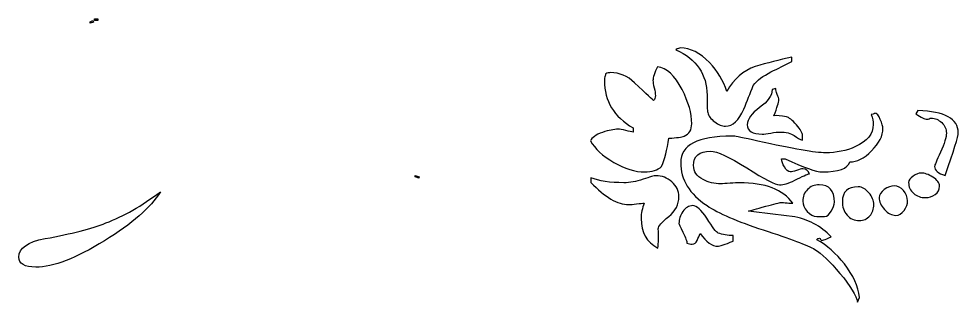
# Model space of a CAD drawing. Header units: centimetres. Extents: x -10.3 to 10.3, y -3 to 3.
# Drawn here: x -6.09 to 10.31, y -2.95 to 1.99 of the extents above; entities that cross this region are included whole.
import ezdxf

# ---------------------------------------------------------------- set-up
doc = ezdxf.new("R2010")
doc.units = ezdxf.units.CM
doc.header["$MEASUREMENT"] = 0
doc.layers.add('Camada 1', color=7, linetype='Continuous')

msp = doc.modelspace()

# ---------------------------------------------------------------- linework, layer by layer
at = {"layer": 'Camada 1'}
for points, knots in [([(-4.70767, 1.98893), (-4.70767, 1.98893), (-4.76831, 1.98893), (-4.76831, 1.98893), (-4.76831, 1.98893), (-4.76831, 1.98893), (-4.76831, 1.95906), (-4.76831, 1.95906), (-4.76831, 1.95906), (-4.76831, 1.95906), (-4.70767, 1.95905), (-4.70767, 1.95905), (-4.70767, 1.95905), (-4.70767, 1.95905), (-4.70767, 1.98893), (-4.70767, 1.98893)], [0, 0, 0, 0, 0.2, 0.2, 0.2, 0.2, 0.4, 0.4, 0.4, 0.4, 0.6, 0.6, 0.6, 0.6, 1, 1, 1, 1]), ([(-4.78633, 1.92857), (-4.78633, 1.92857), (-4.79863, 1.95897), (-4.79863, 1.95897), (-4.79863, 1.95897), (-4.79863, 1.95897), (-4.84096, 1.93458), (-4.84096, 1.93458), (-4.84096, 1.93458), (-4.84096, 1.93458), (-4.84096, 1.91008), (-4.84096, 1.91008), (-4.84096, 1.91008), (-4.84096, 1.91008), (-4.78633, 1.92857), (-4.78633, 1.92857)], [0, 0, 0, 0, 0.2, 0.2, 0.2, 0.2, 0.4, 0.4, 0.4, 0.4, 0.6, 0.6, 0.6, 0.6, 1, 1, 1, 1]), ([(7.40178, 1.24418), (7.28068, 1.18362), (7.15937, 1.12297), (7.03861, 1.06252), (7.03861, 1.06252), (6.90105, 0.9937), (6.79826, 0.91536), (6.7296, 0.82688), (6.7296, 0.82688), (6.67716, 0.68906), (6.62289, 0.55177), (6.56617, 0.415), (6.56617, 0.415), (6.48134, 0.21699), (6.37445, 0.11793), (6.24507, 0.11793), (6.24507, 0.11793), (6.18869, 0.11793), (6.12601, 0.14291), (6.05772, 0.1936), (6.05772, 0.1936), (5.98888, 0.24429), (5.94871, 0.29745), (5.93643, 0.35447), (5.93643, 0.35447), (5.92841, 0.39056), (5.92415, 0.49115), (5.92415, 0.65681), (5.92415, 0.65681), (5.92415, 1.0204), (5.74291, 1.28448), (5.37943, 1.45006), (5.37943, 1.45006), (5.41182, 1.47059), (5.43811, 1.48057), (5.45822, 1.48057), (5.45822, 1.48057), (5.6357, 1.48057), (5.80527, 1.39574), (5.96686, 1.22617), (5.96686, 1.22617), (6.10796, 1.08097), (6.20887, 0.91309), (6.26952, 0.7237), (6.26952, 0.7237), (6.39438, 0.93756), (6.55987, 1.08274), (6.76622, 1.15931), (6.76622, 1.15931), (6.97553, 1.2163), (7.18789, 1.27057), (7.40175, 1.32303), (7.40175, 1.32303), (7.40175, 1.32303), (7.40176, 1.24418), (7.40176, 1.24418), (7.40176, 1.24418), (7.40176, 1.24418), (7.40178, 1.24418), (7.40178, 1.24418)], [0, 0, 0, 0, 0.0625, 0.0625, 0.0625, 0.0625, 0.125, 0.125, 0.125, 0.125, 0.1875, 0.1875, 0.1875, 0.1875, 0.25, 0.25, 0.25, 0.25, 0.3125, 0.3125, 0.3125, 0.3125, 0.375, 0.375, 0.375, 0.375, 0.4375, 0.4375, 0.4375, 0.4375, 0.5, 0.5, 0.5, 0.5, 0.5625, 0.5625, 0.5625, 0.5625, 0.625, 0.625, 0.625, 0.625, 0.6875, 0.6875, 0.6875, 0.6875, 0.75, 0.75, 0.75, 0.75, 0.8125, 0.8125, 0.8125, 0.8125, 0.875, 0.875, 0.875, 0.875, 1, 1, 1, 1]), ([(5.65794, 0.16034), (5.65794, 0.05133), (5.61349, -0.02114), (5.52493, -0.05733), (5.52493, -0.05733), (5.48421, -0.0736), (5.39555, -0.08569), (5.25836, -0.0939), (5.25836, -0.0939), (5.22597, -0.29564), (5.18385, -0.45937), (5.13136, -0.58417), (5.13136, -0.58417), (5.06254, -0.64891), (4.96348, -0.68111), (4.83455, -0.68111), (4.83455, -0.68111), (4.66879, -0.68111), (4.48937, -0.62571), (4.2957, -0.51482), (4.2957, -0.51482), (4.10168, -0.40396), (3.96653, -0.27757), (3.89004, -0.13636), (3.89004, -0.13636), (3.91033, -0.08392), (3.98108, -0.0351), (4.10213, 0.00919), (4.10213, 0.00919), (4.21087, 0.04557), (4.29946, 0.06354), (4.36809, 0.06354), (4.36809, 0.06354), (4.40063, 0.06354), (4.44688, 0.0565), (4.5076, 0.04256), (4.5076, 0.04256), (4.56806, 0.02851), (4.61058, 0.01928), (4.63449, 0.01518), (4.63449, 0.01518), (4.63449, 0.01518), (4.63449, 0.08765), (4.63449, 0.08765), (4.63449, 0.08765), (4.29945, 0.28114), (4.13218, 0.55617), (4.13218, 0.9113), (4.13218, 0.9113), (4.13218, 0.92731), (4.13504, 0.94866), (4.14136, 0.97488), (4.14136, 0.97488), (4.14723, 1.00113), (4.15255, 1.02041), (4.15647, 1.03206), (4.15647, 1.03206), (4.18457, 1.04434), (4.2132, 1.05074), (4.24111, 1.05074), (4.24111, 1.05074), (4.39441, 1.05074), (4.53382, 0.99187), (4.65905, 0.87477), (4.65905, 0.87477), (4.87299, 0.67303), (4.98377, 0.57013), (4.99195, 0.5664), (4.99195, 0.5664), (5.01187, 0.58204), (5.02227, 0.61043), (5.02227, 0.6507), (5.02227, 0.6507), (5.02227, 0.68343), (5.01499, 0.72761), (5.00081, 0.78381), (5.00081, 0.78381), (4.98697, 0.84091), (4.97983, 0.88298), (4.97983, 0.91131), (4.97983, 0.91131), (4.97983, 0.96788), (5.00616, 1.04844), (5.05862, 1.15335), (5.05862, 1.15335), (5.21994, 1.13335), (5.36329, 1.00005), (5.48828, 0.75383), (5.48828, 0.75383), (5.60143, 0.53996), (5.65794, 0.34192), (5.65794, 0.16034), (5.65794, 0.16034), (5.65794, 0.16034), (5.65794, 0.16034), (5.65794, 0.16034)], [0, 0, 0, 0, 0.04, 0.04, 0.04, 0.04, 0.08, 0.08, 0.08, 0.08, 0.12, 0.12, 0.12, 0.12, 0.16, 0.16, 0.16, 0.16, 0.2, 0.2, 0.2, 0.2, 0.24, 0.24, 0.24, 0.24, 0.28, 0.28, 0.28, 0.28, 0.32, 0.32, 0.32, 0.32, 0.36, 0.36, 0.36, 0.36, 0.4, 0.4, 0.4, 0.4, 0.44, 0.44, 0.44, 0.44, 0.48, 0.48, 0.48, 0.48, 0.52, 0.52, 0.52, 0.52, 0.56, 0.56, 0.56, 0.56, 0.6, 0.6, 0.6, 0.6, 0.64, 0.64, 0.64, 0.64, 0.68, 0.68, 0.68, 0.68, 0.72, 0.72, 0.72, 0.72, 0.76, 0.76, 0.76, 0.76, 0.8, 0.8, 0.8, 0.8, 0.84, 0.84, 0.84, 0.84, 0.88, 0.88, 0.88, 0.88, 0.92, 0.92, 0.92, 0.92, 1, 1, 1, 1]), ([(7.58964, -0.12412), (7.54903, -0.116), (7.50048, -0.09084), (7.44409, -0.04837), (7.44409, -0.04837), (7.38734, -0.0063), (7.30492, 0.01513), (7.19591, 0.01513), (7.19591, 0.01513), (7.15934, 0.01513), (7.1069, 0.00918), (7.03862, -0.00336), (7.03862, -0.00336), (6.96972, -0.01529), (6.91919, -0.02114), (6.88717, -0.02114), (6.88717, -0.02114), (6.71344, -0.02114), (6.62682, 0.03326), (6.62682, 0.14219), (6.62682, 0.14219), (6.62682, 0.23903), (6.69813, 0.33888), (6.84164, 0.44204), (6.84164, 0.44204), (6.98499, 0.54502), (7.0586, 0.64886), (7.06254, 0.7538), (7.06254, 0.7538), (7.06254, 0.7538), (7.12318, 0.77203), (7.12318, 0.77203), (7.12318, 0.77203), (7.12318, 0.74777), (7.13233, 0.71432), (7.15056, 0.67218), (7.15056, 0.67218), (7.16871, 0.62942), (7.17784, 0.59609), (7.17784, 0.57251), (7.17784, 0.57251), (7.17784, 0.53587), (7.14948, 0.44509), (7.09275, 0.29962), (7.09275, 0.29962), (7.14149, 0.3038), (7.21404, 0.29748), (7.31087, 0.28158), (7.31087, 0.28158), (7.35506, 0.26949), (7.41284, 0.2229), (7.48343, 0.14225), (7.48343, 0.14225), (7.55394, 0.06176), (7.58961, -0.00126), (7.58961, -0.04537), (7.58961, -0.04537), (7.58961, -0.04537), (7.58961, -0.12412), (7.58961, -0.12412), (7.58961, -0.12412), (7.58961, -0.12412), (7.58964, -0.12412), (7.58964, -0.12412)], [0, 0, 0, 0, 0.05882353, 0.05882353, 0.05882353, 0.05882353, 0.11764706, 0.11764706, 0.11764706, 0.11764706, 0.17647059, 0.17647059, 0.17647059, 0.17647059, 0.23529412, 0.23529412, 0.23529412, 0.23529412, 0.29411765, 0.29411765, 0.29411765, 0.29411765, 0.35294118, 0.35294118, 0.35294118, 0.35294118, 0.41176471, 0.41176471, 0.41176471, 0.41176471, 0.47058824, 0.47058824, 0.47058824, 0.47058824, 0.52941176, 0.52941176, 0.52941176, 0.52941176, 0.58823529, 0.58823529, 0.58823529, 0.58823529, 0.64705882, 0.64705882, 0.64705882, 0.64705882, 0.70588235, 0.70588235, 0.70588235, 0.70588235, 0.76470588, 0.76470588, 0.76470588, 0.76470588, 0.82352941, 0.82352941, 0.82352941, 0.82352941, 0.88235294, 0.88235294, 0.88235294, 0.88235294, 1, 1, 1, 1]), ([(8.99423, 0.07578), (8.99423, -0.04961), (8.92861, -0.17854), (8.79738, -0.31199), (8.79738, -0.31199), (8.66612, -0.44529), (8.54002, -0.50969), (8.41881, -0.50548), (8.41881, -0.50548), (8.37857, -0.62269), (8.21902, -0.68111), (7.94052, -0.68111), (7.94052, -0.68111), (7.82752, -0.68111), (7.60955, -0.60409), (7.28697, -0.45124), (7.28697, -0.45124), (7.28697, -0.45124), (7.22615, -0.45125), (7.22615, -0.45125), (7.22615, -0.45125), (7.23033, -0.49565), (7.24634, -0.54221), (7.2747, -0.59016), (7.2747, -0.59016), (7.3069, -0.65072), (7.34122, -0.68112), (7.37749, -0.68112), (7.37749, -0.68112), (7.40178, -0.68112), (7.43813, -0.67231), (7.4865, -0.65381), (7.4865, -0.65381), (7.53479, -0.63592), (7.57098, -0.62643), (7.59553, -0.62643), (7.59553, -0.62643), (7.65199, -0.62643), (7.69004, -0.65487), (7.71041, -0.71155), (7.71041, -0.71155), (7.67003, -0.71954), (7.58555, -0.75804), (7.45628, -0.82678), (7.45628, -0.82678), (7.34709, -0.87914), (7.25842, -0.90502), (7.18971, -0.90502), (7.18971, -0.90502), (7.11698, -0.90502), (6.92616, -0.80747), (6.61779, -0.61157), (6.61779, -0.61157), (6.30878, -0.41588), (6.09812, -0.31778), (5.98504, -0.31778), (5.98504, -0.31778), (5.78726, -0.31778), (5.6882, -0.40057), (5.6882, -0.56633), (5.6882, -0.56633), (5.6882, -0.67523), (5.74477, -0.75802), (5.85788, -0.81414), (5.85788, -0.81414), (5.94662, -0.86296), (6.04923, -0.88677), (6.16641, -0.88677), (6.16641, -0.88677), (6.20268, -0.88677), (6.25632, -0.88402), (6.32683, -0.87769), (6.32683, -0.87769), (6.39734, -0.87163), (6.45095, -0.86891), (6.48759, -0.86891), (6.48759, -0.86891), (6.93947, -0.86891), (7.25025, -0.98797), (7.4198, -1.22583), (7.4198, -1.22583), (7.39953, -1.22583), (7.3663, -1.2244), (7.32021, -1.21985), (7.32021, -1.21985), (7.27362, -1.21609), (7.23806, -1.21398), (7.21403, -1.21398), (7.21403, -1.21398), (7.18966, -1.21398), (7.10076, -1.23631), (6.94762, -1.28042), (6.94762, -1.28042), (6.77797, -1.32932), (6.67714, -1.35741), (6.64496, -1.36551), (6.64496, -1.36551), (6.89925, -1.39353), (7.15341, -1.42385), (7.4077, -1.45639), (7.4077, -1.45639), (7.68228, -1.50087), (7.91028, -1.61982), (8.09202, -1.81339), (8.09202, -1.81339), (8.07974, -1.81749), (8.05326, -1.82897), (8.01299, -1.84657), (8.01299, -1.84657), (7.97288, -1.86472), (7.9447, -1.87414), (7.92824, -1.87414), (7.92824, -1.87414), (7.91633, -1.87414), (7.90903, -1.86808), (7.90726, -1.85591), (7.90726, -1.85591), (7.90514, -1.84363), (7.89818, -1.83787), (7.88628, -1.83787), (7.88628, -1.83787), (7.86191, -1.83787), (7.84564, -1.84541), (7.83765, -1.86176), (7.83765, -1.86176), (8.0154, -1.9586), (8.17669, -2.10018), (8.322, -2.28565), (8.322, -2.28565), (8.47538, -2.48332), (8.56227, -2.67707), (8.58254, -2.8671), (8.58254, -2.8671), (8.58254, -2.8671), (8.55222, -2.95166), (8.55222, -2.95166), (8.55222, -2.95166), (8.53182, -2.83855), (8.42887, -2.6711), (8.24329, -2.44908), (8.24329, -2.44908), (8.06964, -2.24323), (7.92433, -2.10388), (7.80757, -2.03151), (7.80757, -2.03151), (7.67819, -1.95859), (7.37746, -1.84583), (6.90516, -1.69221), (6.90516, -1.69221), (6.44899, -1.54291), (6.12194, -1.40178), (5.92419, -1.26859), (5.92419, -1.26859), (5.61778, -1.067), (5.46411, -0.81642), (5.46411, -0.51776), (5.46411, -0.51776), (5.46411, -0.21087), (5.76298, -0.05733), (6.36044, -0.05733), (6.36044, -0.05733), (6.36044, -0.05733), (6.39068, -0.05731), (6.39068, -0.05731), (6.39068, -0.05731), (6.41883, -0.05731), (6.55819, -0.08567), (6.80822, -0.14232), (6.80822, -0.14232), (7.42586, -0.27969), (7.81951, -0.34798), (7.98919, -0.34798), (7.98919, -0.34798), (8.17847, -0.34798), (8.35421, -0.31197), (8.51566, -0.23916), (8.51566, -0.23916), (8.72143, -0.1465), (8.82467, -0.01728), (8.82467, 0.14808), (8.82467, 0.14808), (8.82467, 0.20063), (8.81239, 0.25727), (8.78847, 0.31784), (8.78847, 0.31784), (8.84485, 0.33358), (8.8671, 0.34194), (8.85491, 0.34194), (8.85491, 0.34194), (8.88703, 0.34194), (8.91849, 0.30664), (8.94873, 0.23629), (8.94873, 0.23629), (8.97894, 0.1656), (8.99423, 0.11208), (8.99423, 0.07578), (8.99423, 0.07578), (8.99423, 0.07578), (8.99423, 0.07578), (8.99423, 0.07578)], [0, 0, 0, 0, 0.01960784, 0.01960784, 0.01960784, 0.01960784, 0.03921569, 0.03921569, 0.03921569, 0.03921569, 0.05882353, 0.05882353, 0.05882353, 0.05882353, 0.07843137, 0.07843137, 0.07843137, 0.07843137, 0.09803922, 0.09803922, 0.09803922, 0.09803922, 0.11764706, 0.11764706, 0.11764706, 0.11764706, 0.1372549, 0.1372549, 0.1372549, 0.1372549, 0.15686275, 0.15686275, 0.15686275, 0.15686275, 0.17647059, 0.17647059, 0.17647059, 0.17647059, 0.19607843, 0.19607843, 0.19607843, 0.19607843, 0.21568627, 0.21568627, 0.21568627, 0.21568627, 0.23529412, 0.23529412, 0.23529412, 0.23529412, 0.25490196, 0.25490196, 0.25490196, 0.25490196, 0.2745098, 0.2745098, 0.2745098, 0.2745098, 0.29411765, 0.29411765, 0.29411765, 0.29411765, 0.31372549, 0.31372549, 0.31372549, 0.31372549, 0.33333333, 0.33333333, 0.33333333, 0.33333333, 0.35294118, 0.35294118, 0.35294118, 0.35294118, 0.37254902, 0.37254902, 0.37254902, 0.37254902, 0.39215686, 0.39215686, 0.39215686, 0.39215686, 0.41176471, 0.41176471, 0.41176471, 0.41176471, 0.43137255, 0.43137255, 0.43137255, 0.43137255, 0.45098039, 0.45098039, 0.45098039, 0.45098039, 0.47058824, 0.47058824, 0.47058824, 0.47058824, 0.49019608, 0.49019608, 0.49019608, 0.49019608, 0.50980392, 0.50980392, 0.50980392, 0.50980392, 0.52941176, 0.52941176, 0.52941176, 0.52941176, 0.54901961, 0.54901961, 0.54901961, 0.54901961, 0.56862745, 0.56862745, 0.56862745, 0.56862745, 0.58823529, 0.58823529, 0.58823529, 0.58823529, 0.60784314, 0.60784314, 0.60784314, 0.60784314, 0.62745098, 0.62745098, 0.62745098, 0.62745098, 0.64705882, 0.64705882, 0.64705882, 0.64705882, 0.66666667, 0.66666667, 0.66666667, 0.66666667, 0.68627451, 0.68627451, 0.68627451, 0.68627451, 0.70588235, 0.70588235, 0.70588235, 0.70588235, 0.7254902, 0.7254902, 0.7254902, 0.7254902, 0.74509804, 0.74509804, 0.74509804, 0.74509804, 0.76470588, 0.76470588, 0.76470588, 0.76470588, 0.78431373, 0.78431373, 0.78431373, 0.78431373, 0.80392157, 0.80392157, 0.80392157, 0.80392157, 0.82352941, 0.82352941, 0.82352941, 0.82352941, 0.84313725, 0.84313725, 0.84313725, 0.84313725, 0.8627451, 0.8627451, 0.8627451, 0.8627451, 0.88235294, 0.88235294, 0.88235294, 0.88235294, 0.90196078, 0.90196078, 0.90196078, 0.90196078, 0.92156863, 0.92156863, 0.92156863, 0.92156863, 0.94117647, 0.94117647, 0.94117647, 0.94117647, 0.96078431, 0.96078431, 0.96078431, 0.96078431, 1, 1, 1, 1]), ([(10.3081, 0.00288), (10.3081, -0.06186), (10.23153, -0.31012), (10.07815, -0.74166), (10.07815, -0.74166), (9.95686, -0.70557), (9.89641, -0.653), (9.89641, -0.58418), (9.89641, -0.58418), (9.89641, -0.56809), (9.93057, -0.48523), (9.99954, -0.336), (9.99954, -0.336), (10.06764, -0.1867), (10.10199, -0.07584), (10.10199, -0.00302), (10.10199, -0.00302), (10.10199, 0.06553), (10.07479, 0.12618), (10.02052, 0.17846), (10.02052, 0.17846), (9.96594, 0.23101), (9.90439, 0.25752), (9.83576, 0.25752), (9.83576, 0.25752), (9.82348, 0.25752), (9.81168, 0.25413), (9.79949, 0.24784), (9.79949, 0.24784), (9.78721, 0.24197), (9.77512, 0.23903), (9.7634, 0.23903), (9.7634, 0.23903), (9.7225, 0.23903), (9.65794, 0.26943), (9.5692, 0.32999), (9.5692, 0.32999), (9.5692, 0.32999), (9.60592, 0.39055), (9.60592, 0.39055), (9.60592, 0.39055), (10.07408, 0.3742), (10.3081, 0.245), (10.3081, 0.00288)], [0, 0, 0, 0, 0.08333333, 0.08333333, 0.08333333, 0.08333333, 0.16666667, 0.16666667, 0.16666667, 0.16666667, 0.25, 0.25, 0.25, 0.25, 0.33333333, 0.33333333, 0.33333333, 0.33333333, 0.41666667, 0.41666667, 0.41666667, 0.41666667, 0.5, 0.5, 0.5, 0.5, 0.58333333, 0.58333333, 0.58333333, 0.58333333, 0.66666667, 0.66666667, 0.66666667, 0.66666667, 0.75, 0.75, 0.75, 0.75, 0.83333333, 0.83333333, 0.83333333, 0.83333333, 1, 1, 1, 1]), ([(0.8988, -0.7661), (0.8988, -0.7661), (0.83228, -0.74165), (0.83228, -0.74165), (0.83228, -0.74165), (0.83228, -0.74165), (0.83228, -0.7661), (0.83228, -0.7661), (0.83228, -0.7661), (0.83228, -0.7661), (0.89292, -0.7902), (0.89292, -0.7902), (0.89292, -0.7902), (0.89292, -0.7902), (0.8988, -0.7661), (0.8988, -0.7661)], [0, 0, 0, 0, 0.2, 0.2, 0.2, 0.2, 0.4, 0.4, 0.4, 0.4, 0.6, 0.6, 0.6, 0.6, 1, 1, 1, 1]), ([(5.43405, -1.11136), (5.43405, -1.24831), (5.37447, -1.36443), (5.25551, -1.4595), (5.25551, -1.4595), (5.13597, -1.55401), (5.07464, -1.62568), (5.07054, -1.67405), (5.07054, -1.67405), (5.07464, -1.6663), (5.07652, -1.72472), (5.07652, -1.84957), (5.07652, -1.84957), (5.07652, -1.91421), (5.07263, -1.96686), (5.06488, -2.00705), (5.06488, -2.00705), (4.87078, -1.90619), (4.77394, -1.73458), (4.77394, -1.49275), (4.77394, -1.49275), (4.77394, -1.39938), (4.79209, -1.31082), (4.82871, -1.22581), (4.82871, -1.22581), (4.80016, -1.22581), (4.75579, -1.23026), (4.69515, -1.23835), (4.69515, -1.23835), (4.63451, -1.24653), (4.58807, -1.25026), (4.5559, -1.25026), (4.5559, -1.25026), (4.36233, -1.25026), (4.14204, -1.12122), (3.89603, -0.86291), (3.89603, -0.86291), (3.89603, -0.86291), (3.89603, -0.78388), (3.89603, -0.78388), (3.89603, -0.78388), (4.04113, -0.84069), (4.23292, -0.86889), (4.47123, -0.86889), (4.47123, -0.86889), (4.57616, -0.86889), (4.68819, -0.84886), (4.80709, -0.80814), (4.80709, -0.80814), (4.92615, -0.76821), (5.00209, -0.7476), (5.03445, -0.7476), (5.03445, -0.7476), (5.13531, -0.7476), (5.22686, -0.78316), (5.30975, -0.85402), (5.30975, -0.85402), (5.39243, -0.9243), (5.43405, -1.00991), (5.43405, -1.11136), (5.43405, -1.11136), (5.43405, -1.11136), (5.43405, -1.11136), (5.43405, -1.11136)], [0, 0, 0, 0, 0.05882353, 0.05882353, 0.05882353, 0.05882353, 0.11764706, 0.11764706, 0.11764706, 0.11764706, 0.17647059, 0.17647059, 0.17647059, 0.17647059, 0.23529412, 0.23529412, 0.23529412, 0.23529412, 0.29411765, 0.29411765, 0.29411765, 0.29411765, 0.35294118, 0.35294118, 0.35294118, 0.35294118, 0.41176471, 0.41176471, 0.41176471, 0.41176471, 0.47058824, 0.47058824, 0.47058824, 0.47058824, 0.52941176, 0.52941176, 0.52941176, 0.52941176, 0.58823529, 0.58823529, 0.58823529, 0.58823529, 0.64705882, 0.64705882, 0.64705882, 0.64705882, 0.70588235, 0.70588235, 0.70588235, 0.70588235, 0.76470588, 0.76470588, 0.76470588, 0.76470588, 0.82352941, 0.82352941, 0.82352941, 0.82352941, 0.88235294, 0.88235294, 0.88235294, 0.88235294, 1, 1, 1, 1]), ([(9.98097, -0.92945), (9.98097, -0.99001), (9.95581, -1.0383), (9.90514, -1.07465), (9.90514, -1.07465), (9.85497, -1.11137), (9.79949, -1.12889), (9.73896, -1.12889), (9.73896, -1.12889), (9.65792, -1.12889), (9.58841, -1.10383), (9.53007, -1.05367), (9.53007, -1.05367), (9.47136, -1.00335), (9.44223, -0.93966), (9.44223, -0.86293), (9.44223, -0.86293), (9.44223, -0.82676), (9.46834, -0.7902), (9.52084, -0.75384), (9.52084, -0.75384), (9.57347, -0.71772), (9.6199, -0.69957), (9.66028, -0.69957), (9.66028, -0.69957), (9.72074, -0.69957), (9.78929, -0.72359), (9.86602, -0.77204), (9.86602, -0.77204), (9.94247, -0.82042), (9.98097, -0.87291), (9.98097, -0.92945), (9.98097, -0.92945), (9.98097, -0.92945), (9.98097, -0.92945), (9.98097, -0.92945)], [0, 0, 0, 0, 0.1, 0.1, 0.1, 0.1, 0.2, 0.2, 0.2, 0.2, 0.3, 0.3, 0.3, 0.3, 0.4, 0.4, 0.4, 0.4, 0.5, 0.5, 0.5, 0.5, 0.6, 0.6, 0.6, 0.6, 0.7, 0.7, 0.7, 0.7, 0.8, 0.8, 0.8, 0.8, 1, 1, 1, 1]), ([(8.14664, -1.20803), (8.14664, -1.25243), (8.12849, -1.30487), (8.09206, -1.36551), (8.09206, -1.36551), (8.0556, -1.42607), (8.01721, -1.45639), (7.97683, -1.45639), (7.97683, -1.45639), (7.97683, -1.45639), (7.83769, -1.4564), (7.83769, -1.4564), (7.83769, -1.4564), (7.77686, -1.4564), (7.72154, -1.42698), (7.67121, -1.36856), (7.67121, -1.36856), (7.62062, -1.31014), (7.59557, -1.25029), (7.59557, -1.18946), (7.59557, -1.18946), (7.59557, -1.109), (7.62285, -1.0414), (7.67719, -0.98716), (7.67719, -0.98716), (7.73143, -0.93229), (7.79916, -0.90501), (7.88002, -0.90501), (7.88002, -0.90501), (8.05782, -0.90501), (8.14664, -1.00648), (8.14664, -1.20803), (8.14664, -1.20803), (8.14664, -1.20803), (8.14664, -1.20803), (8.14664, -1.20803)], [0, 0, 0, 0, 0.1, 0.1, 0.1, 0.1, 0.2, 0.2, 0.2, 0.2, 0.3, 0.3, 0.3, 0.3, 0.4, 0.4, 0.4, 0.4, 0.5, 0.5, 0.5, 0.5, 0.6, 0.6, 0.6, 0.6, 0.7, 0.7, 0.7, 0.7, 0.8, 0.8, 0.8, 0.8, 1, 1, 1, 1]), ([(8.83686, -1.25026), (8.83686, -1.32688), (8.81239, -1.39282), (8.7641, -1.44722), (8.7641, -1.44722), (8.71547, -1.50135), (8.65509, -1.52884), (8.58254, -1.52884), (8.58254, -1.52884), (8.49345, -1.52884), (8.42178, -1.49664), (8.36754, -1.432), (8.36754, -1.432), (8.31277, -1.36728), (8.28581, -1.28868), (8.28581, -1.19573), (8.28581, -1.19573), (8.28581, -1.02626), (8.37857, -0.94136), (8.56439, -0.94136), (8.56439, -0.94136), (8.62879, -0.94136), (8.69031, -0.97594), (8.74873, -1.04423), (8.74873, -1.04423), (8.80733, -1.11308), (8.83686, -1.18144), (8.83686, -1.25026), (8.83686, -1.25026), (8.83686, -1.25026), (8.83686, -1.25026), (8.83686, -1.25026)], [0, 0, 0, 0, 0.11111111, 0.11111111, 0.11111111, 0.11111111, 0.22222222, 0.22222222, 0.22222222, 0.22222222, 0.33333333, 0.33333333, 0.33333333, 0.33333333, 0.44444444, 0.44444444, 0.44444444, 0.44444444, 0.55555556, 0.55555556, 0.55555556, 0.55555556, 0.66666667, 0.66666667, 0.66666667, 0.66666667, 0.77777778, 0.77777778, 0.77777778, 0.77777778, 1, 1, 1, 1]), ([(9.42397, -1.18377), (9.42397, -1.24023), (9.4036, -1.29685), (9.36341, -1.35324), (9.36341, -1.35324), (9.32322, -1.40981), (9.27467, -1.43788), (9.21813, -1.43788), (9.21813, -1.43788), (9.14931, -1.43788), (9.08359, -1.40393), (9.02133, -1.33527), (9.02133, -1.33527), (8.95884, -1.26643), (8.9278, -1.19779), (8.9278, -1.12887), (8.9278, -1.12887), (8.9278, -1.07643), (8.95759, -1.0292), (9.01816, -0.98716), (9.01816, -0.98716), (9.0788, -0.94467), (9.13722, -0.9235), (9.19395, -0.9235), (9.19395, -0.9235), (9.25441, -0.9235), (9.30796, -0.95088), (9.35437, -1.0052), (9.35437, -1.0052), (9.40084, -1.05963), (9.42397, -1.11937), (9.42397, -1.18377), (9.42397, -1.18377), (9.42397, -1.18377), (9.42397, -1.18377), (9.42397, -1.18377)], [0, 0, 0, 0, 0.1, 0.1, 0.1, 0.1, 0.2, 0.2, 0.2, 0.2, 0.3, 0.3, 0.3, 0.3, 0.4, 0.4, 0.4, 0.4, 0.5, 0.5, 0.5, 0.5, 0.6, 0.6, 0.6, 0.6, 0.7, 0.7, 0.7, 0.7, 0.8, 0.8, 0.8, 0.8, 1, 1, 1, 1]), ([(-3.61782, -1.02629), (-3.94069, -1.27243), (-4.25748, -1.45428), (-4.56842, -1.57093), (-4.56842, -1.57093), (-4.81472, -1.66822), (-5.1681, -1.75897), (-5.62821, -1.84364), (-5.62821, -1.84364), (-5.93497, -1.90031), (-6.08832, -2.0071), (-6.08832, -2.16455), (-6.08832, -2.16455), (-6.08832, -2.28176), (-5.98921, -2.34045), (-5.79146, -2.34045), (-5.79146, -2.34045), (-5.48478, -2.34045), (-5.08526, -2.18662), (-4.59255, -1.88002), (-4.59255, -1.88002), (-4.11227, -1.58549), (-3.7875, -1.3008), (-3.61782, -1.02629), (-3.61782, -1.02629), (-3.61782, -1.02629), (-3.61782, -1.02629), (-3.61782, -1.02629)], [0, 0, 0, 0, 0.125, 0.125, 0.125, 0.125, 0.25, 0.25, 0.25, 0.25, 0.375, 0.375, 0.375, 0.375, 0.5, 0.5, 0.5, 0.5, 0.625, 0.625, 0.625, 0.625, 0.75, 0.75, 0.75, 0.75, 1, 1, 1, 1]), ([(6.37848, -1.88569), (6.23328, -1.94652), (6.14435, -1.97673), (6.1121, -1.97673), (6.1121, -1.97673), (6.01526, -1.97673), (5.9121, -1.90214), (5.80309, -1.75273), (5.80309, -1.75273), (5.7869, -1.789), (5.77002, -1.82964), (5.75171, -1.87412), (5.75171, -1.87412), (5.73372, -1.91831), (5.7044, -1.94056), (5.66419, -1.94056), (5.66419, -1.94056), (5.63575, -1.94056), (5.60551, -1.93458), (5.57323, -1.92249), (5.57323, -1.92249), (5.57323, -1.89394), (5.54992, -1.83039), (5.50341, -1.73167), (5.50341, -1.73167), (5.45719, -1.63303), (5.43406, -1.58128), (5.43406, -1.57721), (5.43406, -1.57721), (5.43406, -1.50884), (5.45718, -1.44026), (5.50341, -1.37147), (5.50341, -1.37147), (5.54992, -1.3027), (5.60729, -1.26857), (5.67608, -1.26857), (5.67608, -1.26857), (5.74064, -1.26857), (5.82176, -1.34122), (5.91831, -1.4864), (5.91831, -1.4864), (6.0193, -1.6478), (6.08592, -1.73458), (6.11802, -1.74678), (6.11802, -1.74678), (6.19493, -1.77504), (6.28164, -1.78901), (6.37848, -1.78901), (6.37848, -1.78901), (6.37848, -1.78901), (6.37846, -1.88569), (6.37846, -1.88569), (6.37846, -1.88569), (6.37846, -1.88569), (6.37848, -1.88569), (6.37848, -1.88569)], [0, 0, 0, 0, 0.06666667, 0.06666667, 0.06666667, 0.06666667, 0.13333333, 0.13333333, 0.13333333, 0.13333333, 0.2, 0.2, 0.2, 0.2, 0.26666667, 0.26666667, 0.26666667, 0.26666667, 0.33333333, 0.33333333, 0.33333333, 0.33333333, 0.4, 0.4, 0.4, 0.4, 0.46666667, 0.46666667, 0.46666667, 0.46666667, 0.53333333, 0.53333333, 0.53333333, 0.53333333, 0.6, 0.6, 0.6, 0.6, 0.66666667, 0.66666667, 0.66666667, 0.66666667, 0.73333333, 0.73333333, 0.73333333, 0.73333333, 0.8, 0.8, 0.8, 0.8, 0.86666667, 0.86666667, 0.86666667, 0.86666667, 1, 1, 1, 1])]:
    msp.add_open_spline(points, degree=3, knots=knots, dxfattribs=at)

doc.saveas('drawing.dxf')
